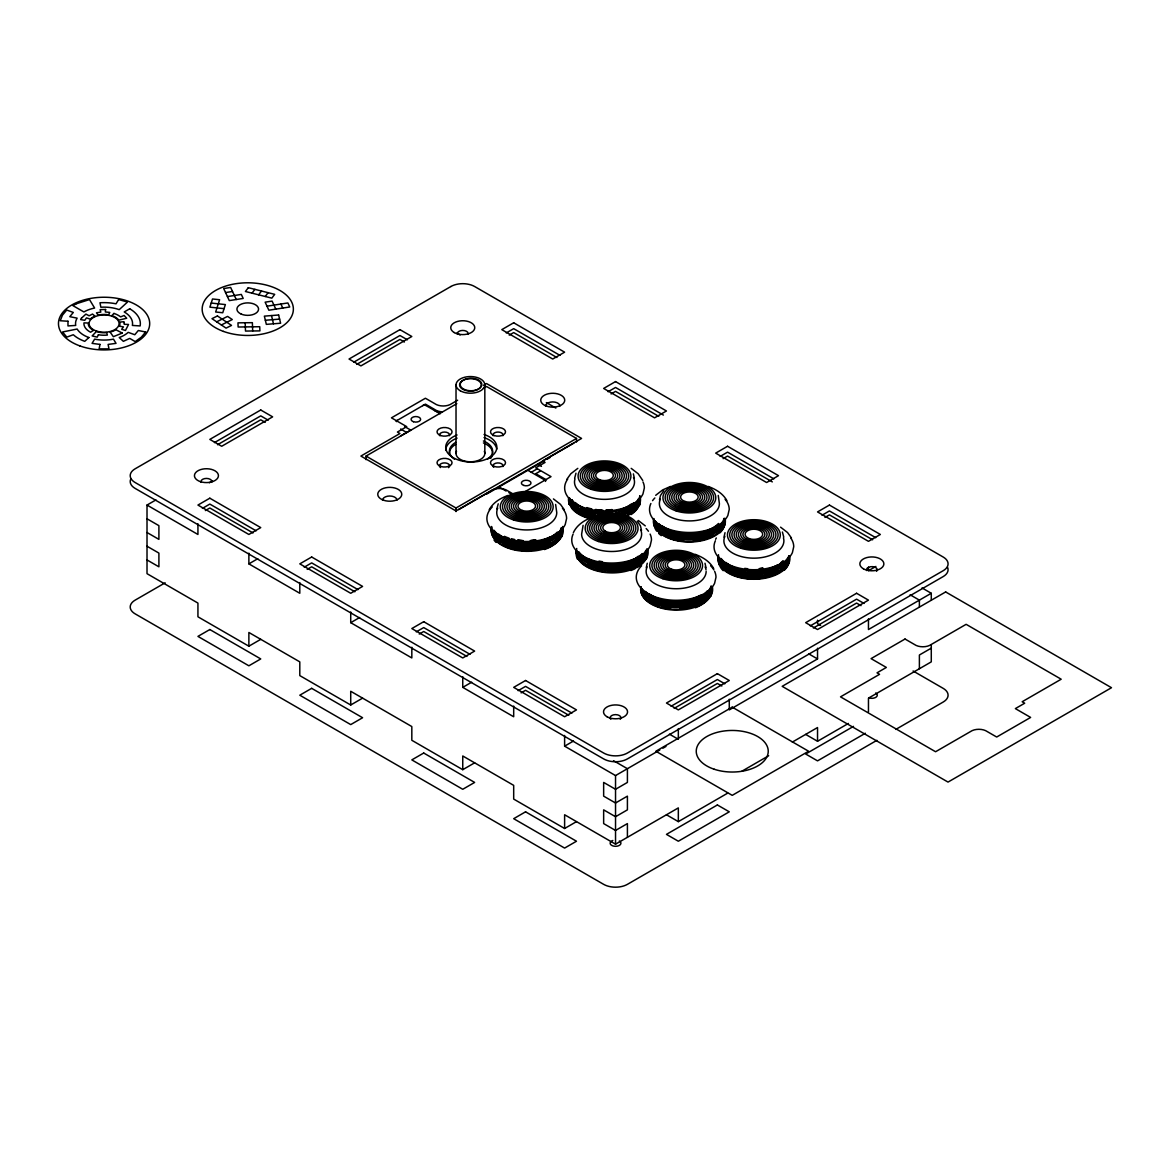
<?xml version="1.0" encoding="UTF-8"?>
<svg xmlns="http://www.w3.org/2000/svg" width="1170" height="1170" viewBox="0 0 1170 1170"><rect width="100%" height="100%" fill="white"/><g stroke="black" fill="none" stroke-linecap="round" stroke-linejoin="round"><path stroke-width="1.5" d="M496.855 508.906L498.23 503.787M574.616 478.325L575.976 473.206M659.485 499.897L660.509 495.422L663.799 490.654M646.249 567.713L647.259 563.238M723.996 537.132L725.02 532.672M560.84 531.516L560.957 532.847L561.717 527.758M638.601 500.95L638.703 502.266L639.171 498.435M645.723 553.088L645.825 554.404L646.586 549.315M723.469 522.507L723.586 523.838L724.347 518.734M710.234 590.323L710.336 591.654L711.097 586.55M787.98 559.757L788.083 561.073L788.843 555.984M573.373 532.613C577.088 524.716 584.81 519.889 592.751 517.023M583.099 525.345L581.622 534.163A30.01 17.331 0 0 0 615.537 551.348A30.01 17.331 0 0 0 640.604 529.688M715.63 539.282L716.318 537.966M489.192 509.74C493.082 502.53 500.424 498.215 507.882 495.466M566.938 479.159L570.828 473.748L577.819 468.351M252.018 293.158L254.899 289.356M258.614 294.825L261.495 291.023M265.224 296.493L268.105 292.675M655.697 495.305L662.688 489.908L670.512 486.442M214.446 442.611L260.749 415.877L268.179 420.162M353.647 362.247L399.95 335.512L407.379 339.797M217.547 444.746L260.749 419.796L265.21 422.37M356.733 364.382L399.95 339.432L404.41 342.006M260.749 639.332L248.874 646.191L197.935 616.795L197.935 603.077L147.01 573.666L147.01 505.06L155.932 499.926M209.357 482.786L212.443 481.016M202.395 508.38L209.825 504.08L256.113 530.814M506.259 332.938L513.688 328.653L559.977 355.387M205.364 510.573L209.825 507.999L253.027 532.95M509.228 335.146L513.688 332.572L556.891 357.523M396.089 421.054L425.412 404.118L434.743 409.515A10.866 6.274 0 0 0 442.041 411.825M457.631 400.213L450.026 404.615A10.866 6.274 0 0 1 434.743 403.635L425.412 398.239L391.453 417.836L406.736 426.655L397.405 432.052L399.95 433.514L360.901 456.066L455.964 510.939L492.468 489.879A10.866 6.274 0 0 1 507.736 490.859L512.416 493.55M483.473 385.296L486.515 383.541L581.578 438.428L542.544 460.965L545.088 462.428L535.743 467.824L551.026 476.643L524.789 491.795M400.564 435.986L410.758 430.107L404.718 426.626M366.02 459.649L366.02 456.081L456.812 403.665M483.415 388.294L486.544 386.495L576.517 438.443L576.517 442.011M165.131 582.821L135.135 600.137A16.804 9.696 0 0 0 135.135 613.855L603.647 884.344A16.804 9.696 0 0 0 627.412 884.344L876.856 740.347M248.874 553.176L248.874 563.867L257.78 558.719M304.244 567.172L311.673 562.887L357.976 589.621M608.107 391.745L615.537 387.46L663.375 415.072M307.213 569.38L311.673 566.806L354.89 591.757M611.076 393.954L615.537 391.38L658.739 416.33M366.02 456.081L455.993 508.014L576.517 438.443M458.713 509.593L573.797 443.137M486.457 494.208L543.991 460.995M547.092 459.196L550.207 457.397M531.282 472.256L537.103 468.892M540.423 471.013L535.743 473.704L546.448 479.875M350.722 611.983L350.722 622.674L359.629 617.526M416.286 631.858L423.716 627.573L470.004 654.308M720.15 456.432L727.564 452.147L773.867 478.866M419.255 634.067L423.716 631.493L466.918 656.443M723.118 458.64L727.564 456.066L772.317 481.894M248.874 646.191L248.874 632.473L299.798 661.869L299.798 675.602L350.722 704.998L362.598 698.139M462.75 676.669L462.75 687.36L471.671 682.212M518.134 690.666L525.564 686.38L571.867 713.1M821.998 515.239L829.428 510.939L875.716 537.673M521.103 692.874L525.564 690.3L568.781 715.25M824.967 517.433L829.428 514.873L872.63 539.809M350.722 704.998L350.722 691.28L411.825 726.555L411.825 740.288L462.75 769.684L474.64 762.825M564.613 735.462L564.613 746.167L573.519 741.019M875.891 566.441L868.462 570.726L868.462 567.172M671.083 706.241L717.385 679.521L724.815 683.806M810.283 625.877L856.586 599.157L864.016 603.442M674.169 708.376L717.385 683.441L721.846 686.015M813.369 628.012L856.586 603.077L861.032 605.65M564.613 746.167L615.537 775.564L659.822 749.985M662.907 748.215L665.993 746.431M817.537 648.238L817.537 658.929L729.276 709.897L729.276 699.207M931.276 600.137L931.276 593.278L868.462 629.533L868.462 618.842M462.75 769.684L462.75 755.966L513.688 785.362L513.688 799.081L564.613 828.492L576.488 821.632M931.276 648.151L919.386 655.01L919.386 668.743M564.613 828.492L564.613 814.759L615.537 844.17L678.337 807.9L678.337 821.632L666.461 814.759M741.882 771.22L768.675 755.747M792.324 742.102L817.537 727.535L817.537 741.268L805.662 734.394M678.337 821.632L727.725 793.114M817.537 741.268L848.411 723.44M853.5 726.38L805.662 754.006L817.537 760.866L865.376 733.239M895.796 729.407L943.152 702.058A16.804 9.696 0 0 0 943.152 688.34L913.083 670.98M216.669 321.823L227.594 316.397L232.289 319.556L221.364 324.967M225.561 292.558L232.508 291.491M227.419 296.58L241.327 294.43L243.199 298.438L229.291 300.602L223.689 288.551L230.651 287.469L236.238 299.52M266.994 306.189L287.864 302.957L289.736 306.979L268.866 310.211L265.137 302.167L272.083 301.099L275.813 309.129M265.341 320.258L279.615 319.117M211.214 303.059L225.371 304.58L222.739 312.756L215.66 311.995L219.609 299.739L212.516 298.979L209.898 307.154L224.055 308.675M708.245 486.442C715.704 489.206 723.045 493.506 726.936 500.731M694.995 554.258C702.453 557.022 709.795 561.322 713.685 568.547M922.019 587.925L931.276 593.278M456.812 333.07L460.132 334.986M910.128 594.784L919.386 600.137L919.386 606.996M546.361 402.597L555.838 408.067M820.623 625.438L817.537 623.654L817.537 620.217M538.068 464.417L541.461 466.377M440.169 413.77L426.026 405.61A2.398 1.389 0 0 0 422.633 405.61M527.875 470.296L544.854 480.095A2.398 1.389 0 0 1 545.483 481.426M808.631 653.796L817.537 658.929M400.623 429.01L406.736 432.534M499.02 486.954L506.098 491.034M508.921 492.672L511.758 494.296M669.43 734.16L678.337 739.294L678.337 728.603M613.533 760.69L627.412 768.705L627.412 782.423L615.537 789.282L603.647 782.423L603.647 796.141L615.537 803L627.412 796.141L627.412 809.859L615.537 816.719L603.647 809.859L603.647 823.592L615.537 830.451L627.412 823.592L627.412 837.31M147.01 505.06L197.935 534.471L197.935 523.78M248.874 563.867L299.798 593.278L299.798 582.572M350.722 622.674L411.825 657.949L411.825 647.259M462.75 687.36L513.688 716.757L513.688 706.066M147.01 518.793L158.901 525.652L158.901 539.37L147.01 532.511M147.01 546.229L158.901 553.088L158.901 566.806L147.01 559.947M780.566 527.158L787.556 532.555L791.446 537.966M631.186 468.351L638.177 473.748L642.754 480.475M638.308 520.489L645.299 525.886M553.439 498.917L560.43 504.328L564.306 509.74M637.197 521.235L640.136 525.345M782.408 532.014L783.768 537.132M280.902 304.039L282.774 308.061M271.484 315.564L273.473 323.798M718.248 495.422L719.389 503.597A30.01 17.331 0 0 1 685.459 520.767A30.01 17.331 0 0 1 660.392 499.107M704.998 563.238L706.022 567.713M633.365 473.865L634.389 478.325M640.487 526.003L641.511 530.463M555.618 504.445L556.759 512.606A30.01 17.331 0 0 1 522.829 529.791A30.01 17.331 0 0 1 497.762 508.116M252.691 330.978L252.369 322.671L237.963 322.847L238.139 327.015L259.74 326.722L259.901 330.891L245.495 331.066L245.173 322.759M931.276 644.728L931.276 661.869L868.462 698.139L868.462 711.857M615.537 775.564L615.537 844.17M484.833 384.872L484.833 453.477M456.022 384.872L456.022 453.477M455.993 508.014L455.993 511.582M875.686 692.991A5.397 3.115 0 0 1 876.14 697.101A5.397 3.115 0 0 1 869.164 697.905M619.354 840.981A5.397 3.115 0 0 1 619.003 845.574A5.397 3.115 0 0 1 611.106 844.974A5.397 3.115 0 0 1 612.831 840.484M725.078 518.529A36.007 20.797 0 0 1 689.379 542.032A36.007 20.797 0 0 1 653.679 518.529M562.58 526.485A36.007 20.797 0 0 1 528.445 551.319A36.007 20.797 0 0 1 491.561 527.831M639.902 495.875A36.007 20.797 0 0 1 627.895 515.473M590.748 518.895A36.007 20.797 0 0 1 571.998 508.628L569.103 503.466A36.007 20.797 0 0 1 568.605 498.054M647.829 549.315A36.007 20.797 0 0 1 637.694 566.748L630.264 570.068A36.007 20.797 0 0 1 592.254 569.439A36.007 20.797 0 0 1 576.415 549.476M789.589 555.765A36.007 20.797 0 0 1 753.889 579.267A36.007 20.797 0 0 1 718.175 555.765M712.34 586.638A36.007 20.797 0 0 1 676.64 610.14A36.007 20.797 0 0 1 640.941 586.638M484.336 451.327A14.406 8.322 0 0 1 470.428 461.799A14.406 8.322 0 0 1 456.505 451.327M545.527 406.078A7.195 4.153 0 0 1 552.723 401.924A7.195 4.153 0 0 1 559.933 406.078M382.561 500.16A7.195 4.153 0 0 1 389.756 496.007A7.195 4.153 0 0 1 396.966 500.16M130.777 479.027A16.804 9.696 0 0 0 135.135 488.402L603.647 758.906A16.804 9.696 0 0 0 627.412 758.906L943.152 576.605A16.804 9.696 0 0 0 947.51 567.245M866.648 570.55A5.397 3.115 0 0 1 872.571 566.66A5.397 3.115 0 0 1 876.535 571.311M610.857 719.301A5.397 3.115 0 0 1 615.537 714.621A5.397 3.115 0 0 1 620.217 719.301M201.211 482.347A5.397 3.115 0 0 1 206.432 478.428A5.397 3.115 0 0 1 211.653 482.347M457.543 334.357A5.397 3.115 0 0 1 462.75 330.437A5.397 3.115 0 0 1 467.971 334.357M561.176 533.023A35.407 20.446 0 0 1 561.717 536.577M561.863 528.211A35.422 20.797 -0.8 0 1 538.127 545.41A35.422 20.797 -0.8 0 1 501.711 540.789A35.422 20.095 0.8 0 1 491.341 526.471M491.868 526.895A35.422 20.095 0.8 0 0 501.711 544.708A35.422 20.797 -0.8 0 0 540.306 548.832A35.422 20.797 -0.8 0 0 562.156 529.41M497.616 538.99A33.637 19.071 0.9 0 0 502.954 542.997A33.637 19.773 -0.9 0 0 550.543 542.514M491.341 528.43A35.422 20.095 0.8 0 0 501.711 542.748A35.422 20.797 -0.8 0 0 539.224 547.136A35.422 20.797 -0.8 0 0 562.083 528.811M498.771 538.098A33.637 19.071 0.9 0 0 502.954 541.037A33.637 19.773 -0.9 0 0 543.567 543.772M497.616 537.03A33.637 19.071 0.9 0 1 495.671 534.778M555.882 536.401A33.637 19.773 -0.9 0 1 545.059 543.216M555.882 540.321A33.637 19.773 -0.9 0 1 511.466 548.511M509.93 548.028A33.637 19.773 -0.9 0 1 502.954 544.957M560.957 529.922A35.422 20.797 -0.8 0 1 562.156 535.29M494.032 530.273A35.422 20.095 0.8 0 0 501.711 536.869A35.422 20.797 -0.8 0 0 557.417 532.014M555.882 534.441A33.637 19.773 -0.9 0 1 502.954 539.077A33.637 19.071 0.9 0 1 495.671 532.818M560.957 527.962A35.422 20.797 -0.8 0 1 561.863 536.05M560.957 528.928A35.422 20.797 -0.8 0 1 501.711 538.829A35.422 20.095 0.8 0 1 492.541 529.717M550.543 536.635A33.637 19.773 -0.9 0 1 502.954 537.118A33.637 19.071 0.9 0 1 498.771 534.178M559.245 533.564A33.637 19.773 -0.9 0 1 555.882 538.361M535.918 539.955A35.422 20.797 -0.8 0 1 531.37 540.525M522.127 540.613A35.422 20.797 -0.8 0 1 517.579 540.13M509.038 538.141A35.422 20.797 -0.8 0 1 504.46 536.328M535.45 539.94A33.637 19.773 -0.9 0 1 530.259 540.569M523.239 540.642A33.637 19.773 -0.9 0 1 518.047 540.13M514.698 539.516A33.637 19.773 -0.9 0 1 511.466 538.712M561.849 528.664A35.422 20.797 -0.8 0 1 544.459 549.549M497.616 540.949A33.637 19.071 0.9 0 1 495.671 538.697M496.08 542.441A35.422 20.095 0.8 0 1 494.032 540.072M492.234 506.99A39.853 23.005 0 0 0 511.495 539.75A39.853 23.005 0 0 0 565.242 524.438L566.602 518.485A39.853 23.005 0 0 0 562.477 508.306M568.781 504.226A35.407 20.446 0 0 1 569.848 500.702M635.588 503.495A33.637 19.773 -0.9 0 1 621.328 513.191M595.793 515.429A33.637 19.773 -0.9 0 1 580.715 510.471A33.637 19.071 0.9 0 1 575.362 506.464M639.844 496.27A35.422 20.797 -0.8 0 1 618.915 514.113M595.34 515.443A35.422 20.797 -0.8 0 1 579.457 510.208A35.422 20.095 0.8 0 1 569.22 497.645M569.088 499.824A35.422 20.095 0.8 0 0 579.457 514.127A35.422 20.797 -0.8 0 0 591.815 518.719M575.362 508.423A33.637 19.071 0.9 0 0 580.715 512.431A33.637 19.773 -0.9 0 0 592.444 516.789M569.088 497.85A35.422 20.095 0.8 0 0 579.457 512.167A35.422 20.797 -0.8 0 0 593.57 517.111M639.917 496.884A35.422 20.797 -0.8 0 1 623.785 514.478M577.804 512.475A33.637 19.071 0.9 0 1 575.362 510.383M633.643 509.754A33.637 19.773 -0.9 0 1 628.29 513.893M587.676 517.462A33.637 19.773 -0.9 0 1 580.715 514.39M571.779 499.692A35.422 20.095 0.8 0 0 579.457 506.288A35.422 20.797 -0.8 0 0 633.95 502.603M633.643 503.875A33.637 19.773 -0.9 0 1 628.29 508.014M627.018 508.745A33.637 19.773 -0.9 0 1 618.184 512.197M599.23 513.864A33.637 19.773 -0.9 0 1 580.715 508.511M639.917 502.764A35.422 20.797 -0.8 0 1 639.61 505.484M639.61 496.124A35.422 20.797 -0.8 0 1 625.306 515.809M638.703 498.347A35.422 20.797 -0.8 0 1 615.435 512.972M604.51 514.098A35.422 20.797 -0.8 0 1 579.457 508.248A35.422 20.095 0.8 0 1 570.302 499.151M631.186 504.08A33.637 19.773 -0.9 0 1 621.328 509.272M619.778 509.784A33.637 19.773 -0.9 0 1 606.25 512.05M604.495 512.094A33.637 19.773 -0.9 0 1 580.715 506.551A33.637 19.071 0.9 0 1 575.362 502.544M632.473 508.891A33.637 19.773 -0.9 0 1 624.268 513.996M611.5 509.623A33.637 19.773 -0.9 0 1 606.25 510.091M602.755 510.12A33.637 19.773 -0.9 0 1 595.793 509.55M612.173 509.608A35.422 20.797 -0.8 0 1 606.031 510.135M601.424 510.12A35.422 20.797 -0.8 0 1 595.34 509.55M591.815 508.921A35.422 20.797 -0.8 0 1 586.799 507.561M569.22 503.948A35.422 20.095 0.8 0 1 570.287 500.511M569.088 503.743A35.422 20.095 0.8 0 1 570.287 498.552M577.804 506.595A33.637 19.071 0.9 0 1 571.998 499.868M639.917 500.804A35.422 20.797 -0.8 0 1 639.229 504.87M638.703 506.186A35.422 20.797 -0.8 0 1 631.113 514.595M569.088 501.784A35.422 20.095 0.8 0 1 569.629 498.288M633.482 477.55A30.01 17.331 0 0 1 605.811 499.341A30.01 17.331 0 0 1 574.953 479.027M567.684 479.115A39.853 23.005 0 0 0 591.684 509.696A39.853 23.005 0 0 0 642.988 493.872L644.348 487.919A39.853 23.005 0 0 0 642.988 481.952M788.99 556.437A35.422 20.797 -0.8 0 1 765.268 573.651A35.422 20.797 -0.8 0 1 728.837 569.015A35.422 20.095 0.8 0 1 718.468 554.697M718.468 558.616A35.422 20.095 0.8 0 0 728.837 572.934A35.422 20.797 -0.8 0 0 767.432 577.059A35.422 20.797 -0.8 0 0 789.297 557.637M730.095 571.238A33.637 19.071 0.9 0 1 724.756 567.231M718.468 556.657A35.422 20.095 0.8 0 0 728.837 570.975A35.422 20.797 -0.8 0 0 767.432 575.099A35.422 20.797 -0.8 0 0 789.297 555.677M721.393 560.635A33.637 19.071 0.9 0 0 730.095 569.278A33.637 19.773 -0.9 0 0 762.591 574.06M783.022 564.627A33.637 19.773 -0.9 0 1 764.273 573.739M722.797 566.923A33.637 19.071 0.9 0 0 730.095 573.198A33.637 19.773 -0.9 0 0 737.071 576.269M783.022 568.561A33.637 19.773 -0.9 0 1 755.63 578.697M752.134 578.726A33.637 19.773 -0.9 0 1 738.606 576.737M721.173 558.5A35.422 20.095 0.8 0 0 728.837 565.095A35.422 20.797 -0.8 0 0 783.33 561.41M783.022 562.668A33.637 19.773 -0.9 0 1 730.095 567.318A33.637 19.071 0.9 0 1 722.797 561.044M788.609 557.505A35.422 20.797 -0.8 0 1 789.297 561.571M788.083 557.154A35.422 20.797 -0.8 0 1 728.837 567.055A35.422 20.095 0.8 0 1 719.682 557.958M783.022 560.708A33.637 19.773 -0.9 0 1 780.58 562.887M777.67 564.861A33.637 19.773 -0.9 0 1 746.884 570.536M745.173 570.316A33.637 19.773 -0.9 0 1 731.367 566.046M783.022 566.587A33.637 19.773 -0.9 0 1 780.58 568.766M777.67 570.741A33.637 19.773 -0.9 0 1 731.367 571.925M762.591 568.181A33.637 19.773 -0.9 0 1 759.154 568.635M763.045 568.181A35.422 20.797 -0.8 0 1 760.047 568.605M747.732 568.722A35.422 20.797 -0.8 0 1 744.72 568.357M730.095 565.344A33.637 19.071 0.9 0 1 725.912 562.419M788.99 556.891A35.422 20.797 -0.8 0 1 784.558 570.039M723.221 570.682A35.422 20.095 0.8 0 1 720.354 567.055M719.682 565.797A35.422 20.095 0.8 0 1 718.468 560.576M783.432 537.82A30.01 17.331 0 0 1 752.573 558.148A30.01 17.331 0 0 1 724.903 536.357M715.396 540.759A39.853 23.005 0 0 0 743.564 568.942A39.853 23.005 0 0 0 792.382 552.679L793.728 546.712A39.853 23.005 0 0 0 790.701 537.908M724.493 519.202A35.422 20.797 -0.8 0 1 700.757 536.401A35.422 20.797 -0.8 0 1 664.341 531.765A35.422 20.095 0.8 0 1 654.103 519.202M653.957 521.381A35.422 20.095 0.8 0 0 664.341 535.699A35.422 20.797 -0.8 0 0 702.936 539.823A35.422 20.797 -0.8 0 0 724.786 520.401M661.401 531.048A33.637 19.071 0.9 0 0 665.584 533.988A33.637 19.773 -0.9 0 0 706.197 536.708M653.957 519.422A35.422 20.095 0.8 0 0 664.341 533.725A35.422 20.797 -0.8 0 0 702.936 537.864A35.422 20.797 -0.8 0 0 724.786 518.442M658.3 525.769A33.637 19.071 0.9 0 0 665.584 532.028A33.637 19.773 -0.9 0 0 718.512 527.392M661.284 535.641A35.422 20.095 0.8 0 1 658.71 533.432M656.662 531.063A35.422 20.095 0.8 0 1 655.171 528.547M654.498 526.836A35.422 20.095 0.8 0 1 653.957 523.341M660.246 531.941A33.637 19.071 0.9 0 0 665.584 535.948A33.637 19.773 -0.9 0 0 684.114 541.3M721.875 526.515A33.637 19.773 -0.9 0 1 720.457 528.972M713.173 535.465A33.637 19.773 -0.9 0 1 706.197 538.668M704.662 539.18A33.637 19.773 -0.9 0 1 692.889 541.344M723.586 520.913A35.422 20.797 -0.8 0 1 724.713 524.935M658.71 523.634A35.422 20.095 0.8 0 0 664.341 527.846A35.422 20.797 -0.8 0 0 718.833 524.16M713.173 529.586A33.637 19.773 -0.9 0 1 665.584 530.068A33.637 19.071 0.9 0 1 660.246 526.061M723.586 518.953A35.422 20.797 -0.8 0 1 724.786 524.321M723.586 519.919A35.422 20.797 -0.8 0 1 664.341 529.805A35.422 20.095 0.8 0 1 655.171 520.708M718.512 523.473A33.637 19.773 -0.9 0 1 707.689 530.288M706.197 530.829A33.637 19.773 -0.9 0 1 665.584 528.109A33.637 19.071 0.9 0 1 662.688 526.207M721.875 524.555A33.637 19.773 -0.9 0 1 720.457 527.012M718.512 529.352A33.637 19.773 -0.9 0 1 707.689 536.167M724.113 518.31A35.422 20.797 -0.8 0 1 720.047 532.803M650.886 503.524A39.853 23.005 0 0 0 679.068 531.692A39.853 23.005 0 0 0 727.872 515.429L729.232 509.476A39.853 23.005 0 0 0 725.107 499.297M652.553 500.672A39.853 23.005 0 0 1 654.864 497.967M576.751 548.467A35.422 20.095 0.8 0 0 586.579 566.265A35.422 20.797 -0.8 0 0 625.175 570.404A35.422 20.797 -0.8 0 0 647.039 550.982M582.484 560.562A33.637 19.071 0.9 0 1 579.135 555.925M576.21 549.988A35.422 20.095 0.8 0 0 586.579 564.306A35.422 20.797 -0.8 0 0 625.175 568.43A35.422 20.797 -0.8 0 0 647.039 549.008M586.331 561.688A33.637 19.071 0.9 0 1 582.484 558.602M639.595 559.07A33.637 19.773 -0.9 0 1 587.837 562.609M582.484 562.521A33.637 19.071 0.9 0 0 587.837 566.529A33.637 19.773 -0.9 0 0 593.307 569.073M642.71 559.553A33.637 19.773 -0.9 0 1 608.107 571.998M602.916 571.486A33.637 19.773 -0.9 0 1 594.799 569.6M578.901 551.83A35.422 20.095 0.8 0 0 586.579 558.426A35.422 20.797 -0.8 0 0 642.286 553.571M645.825 552.445A35.422 20.797 -0.8 0 1 586.579 562.346A35.422 20.095 0.8 0 1 576.342 549.783M642.71 553.673A33.637 19.773 -0.9 0 1 587.837 560.649A33.637 19.071 0.9 0 1 582.484 556.642M646.732 552.181A35.422 20.797 -0.8 0 1 646.352 558.967M645.825 550.485A35.422 20.797 -0.8 0 1 586.579 560.386A35.422 20.095 0.8 0 1 577.424 551.289M638.308 556.218A33.637 19.773 -0.9 0 1 635.412 558.192M634.14 558.924A33.637 19.773 -0.9 0 1 587.837 558.69M640.765 559.933A33.637 19.773 -0.9 0 1 635.412 564.072M634.14 564.803A33.637 19.773 -0.9 0 1 587.837 564.569M602.462 561.688A35.422 20.797 -0.8 0 1 598.938 561.059M646.732 550.222A35.422 20.797 -0.8 0 1 636.67 567.742M635.325 568.503A35.422 20.797 -0.8 0 1 630.908 570.536M577.424 559.128A35.422 20.095 0.8 0 1 576.342 555.662M573.125 534.09A39.853 23.005 0 0 0 601.307 562.273A39.853 23.005 0 0 0 650.11 546.01L651.471 540.043A39.853 23.005 0 0 0 650.11 534.09M646.132 528.547A39.853 23.005 0 0 1 648.443 531.238M711.243 587.018A35.422 20.797 -0.8 0 1 687.521 604.217A35.422 20.797 -0.8 0 1 651.09 599.581A35.422 20.095 0.8 0 1 640.853 587.018M640.721 589.197A35.422 20.095 0.8 0 0 651.09 603.515A35.422 20.797 -0.8 0 0 689.686 607.639A35.422 20.797 -0.8 0 0 711.535 588.217M649.438 599.903A33.637 19.071 0.9 0 0 652.348 601.804A33.637 19.773 -0.9 0 0 707.996 593.599M640.721 587.238A35.422 20.095 0.8 0 0 651.09 601.555A35.422 20.797 -0.8 0 0 689.686 605.68A35.422 20.797 -0.8 0 0 711.535 586.258M643.632 591.201A33.637 19.071 0.9 0 0 652.348 599.844A33.637 19.773 -0.9 0 0 704.106 596.32M648.151 600.824A33.637 19.071 0.9 0 0 652.348 603.764A33.637 19.773 -0.9 0 0 659.31 606.835M707.996 595.559A33.637 19.773 -0.9 0 1 679.638 609.175M670.863 609.117A33.637 19.773 -0.9 0 1 660.845 607.318M710.863 590.046A35.422 20.797 -0.8 0 1 711.462 592.751M645.46 591.45A35.422 20.095 0.8 0 0 651.09 595.662A35.422 20.797 -0.8 0 0 701.166 595.179M707.207 590.909A33.637 19.773 -0.9 0 1 705.261 593.248M702.819 595.428A33.637 19.773 -0.9 0 1 652.348 597.885A33.637 19.071 0.9 0 1 648.151 594.945M710.863 588.086A35.422 20.797 -0.8 0 1 710.863 596.203M710.336 587.735A35.422 20.797 -0.8 0 1 651.09 597.621A35.422 20.095 0.8 0 1 641.92 588.525M699.923 595.442A33.637 19.773 -0.9 0 1 652.348 595.925A33.637 19.071 0.9 0 1 649.438 594.024M710.863 586.126A35.422 20.797 -0.8 0 1 695.404 607.771M706.139 571.413A30.01 17.331 0 0 1 672.209 588.583A30.01 17.331 0 0 1 647.142 566.923M705.115 566.923A30.01 17.331 0 0 1 706.022 569.907M641.613 565.783A39.853 23.005 0 0 0 660.874 598.543A39.853 23.005 0 0 0 714.621 583.245L715.981 577.293A39.853 23.005 0 0 0 714.621 571.34M710.643 565.783A39.853 23.005 0 0 1 713.875 569.907M484.058 434.479A25.564 14.757 0 0 1 491.21 456.505A25.564 14.757 0 0 1 452.424 457.221A25.564 14.757 0 0 1 457.075 434.977M493.638 467.283A5.046 2.91 0 0 1 497.352 462.94A5.046 2.91 0 0 1 502.881 466.581M440.476 467.561A5.046 2.91 0 0 1 441.192 463.642A5.046 2.91 0 0 1 448.008 463.715A5.046 2.91 0 0 1 448.476 467.649M493.14 435.708A5.046 2.91 0 0 1 498.01 432.052A5.046 2.91 0 0 1 502.881 435.708M439.671 435.708A5.046 2.91 0 0 1 444.541 432.052A5.046 2.91 0 0 1 449.412 435.708M445.697 450.391A25.564 14.757 0 0 1 457.075 438.121M484.058 437.609A25.564 14.757 0 0 1 496.738 449.104M491.883 456.373A21.601 12.475 0 0 1 490.596 458.421M449.412 453.141A21.601 12.475 0 0 1 455.73 444.322M483.4 442.918A21.601 12.475 0 0 1 492.614 453.141M483.4 440.958A21.601 12.475 0 0 1 487.568 459.196M454.472 459.196A21.601 12.475 0 0 1 455.73 442.362M396.557 421.639A2.398 1.389 0 0 1 397.171 420.308M439.891 412.293A12.007 6.932 0 0 1 434.523 410.509M124.239 323.008L124.225 324.309L128.539 324.456L125.453 330.496L121.695 329.282L123.435 326.869L119.296 326.167A15.839 9.141 0 0 0 119.72 322.101L123.991 321.706L124.239 323.008M67.977 321.253L67.977 325.933L75.714 325.435A28.519 16.468 0 0 1 77.132 318.152L69.79 316.675L73.315 312.448L66.734 310.05L62.449 315.183L60.255 320.741L67.977 321.253M105.593 309.48L105.329 311.966L109.775 312.419L108.561 314.818A15.839 9.141 0 0 0 98.104 315.125L96.481 312.814L100.825 312.097L100.123 309.64L105.593 309.48M99.991 344.419L99.114 348.879L108.985 348.879L108.108 344.419L116.035 343.366L113.475 339.139A28.519 16.468 0 0 1 94.624 339.139L92.064 343.366L99.991 344.419M98.412 334.766L97.183 337.15L92.137 335.922L96.349 331.578A15.839 9.141 0 0 0 106.66 332.616L107.362 335.073A20.168 11.641 0 0 1 98.412 334.766M81.505 318.108L80.598 319.6L84.752 320.302L86.492 317.904L90.265 319.117A15.839 9.141 0 0 1 94.989 316.105L92.518 314.057L89.125 315.783L85.922 314.116L81.505 318.108M118.609 299.578L116.035 303.805A36.299 20.958 0 0 0 99.991 302.767L100.854 307.227A28.519 16.468 0 0 1 119.223 309.655L127.501 302.05L118.726 299.564M145.65 332.002L141.365 337.135L135.223 341.582L129.709 338.408L123.362 341.333L119.223 337.53A28.519 16.468 0 0 0 128.203 332.353L134.784 334.737L138.309 330.51L145.65 332.002M248.303 287.688L245.422 291.505L271.82 298.145L274.701 294.343L248.303 287.688M113.943 313.428L111.837 315.608A15.839 9.141 0 0 1 118.77 320.141L126.726 318.255L124.108 315.49L120.598 316.909A20.168 11.641 0 0 0 113.943 313.428M88.876 337.53L84.737 341.333A36.299 20.958 0 0 1 73.315 334.737L66.807 337.106L62.522 331.987L77.132 329.033A28.519 16.468 0 0 0 88.876 337.53M93.468 330.379L90.573 332.221A20.168 11.641 0 0 1 83.962 322.876L88.276 323.022A15.839 9.141 0 0 0 93.468 330.379M129.709 308.778L124.21 311.951A28.519 16.468 0 0 1 132.385 325.435L140.122 325.933A36.299 20.958 0 0 0 129.709 308.778M450.874 286.518L135.135 468.804A16.804 9.696 0 0 0 135.135 482.523L603.647 753.027A16.804 9.696 0 0 0 627.412 753.027L943.152 570.726A16.804 9.696 0 0 0 943.152 557.008L474.64 286.518A16.804 9.696 0 0 0 450.874 286.518M260.749 409.997L209.825 439.408L221.7 446.267L272.639 416.856L260.749 409.997M399.95 329.633L349.026 359.029L360.901 365.903L411.825 336.492L399.95 329.633M209.825 498.201L197.935 505.06L248.874 534.471L260.749 527.611L209.825 498.201M513.688 322.774L501.798 329.633L552.723 359.029L564.613 352.17L513.688 322.774M311.673 557.008L299.798 563.867L350.722 593.278L362.598 586.404L311.673 557.008M615.537 381.581L603.647 388.44L654.571 417.836L666.461 410.977L615.537 381.581M209.825 629.533L197.935 636.392L248.874 665.803L260.749 658.929L209.825 629.533M423.716 621.694L411.825 628.553L462.75 657.949L474.64 651.09L423.716 621.694M727.564 446.267L715.689 453.126L766.613 482.523L778.503 475.663L727.564 446.267M311.673 688.34L299.798 695.199L350.722 724.596L362.598 717.736L311.673 688.34M525.564 680.501L513.688 687.36L564.613 716.757L576.488 709.897L525.564 680.501M829.428 505.06L817.537 511.919L868.462 541.33L880.352 534.471L829.428 505.06M423.716 753.027L411.825 759.886L462.75 789.282L474.64 782.423L423.716 753.027M717.385 673.642L666.461 703.038L678.337 709.897L729.276 680.501L717.385 673.642M856.586 593.278L805.662 622.674L817.537 629.533L868.462 600.137L856.586 593.278M525.564 811.819L513.688 818.693L564.613 848.089L576.488 841.23L525.564 811.819M732.23 707.148L655.843 751.242L732.23 795.351L808.616 751.242L732.23 707.148M945.653 591.947L782.174 686.337L948.022 782.086L1111.5 687.711L945.653 591.947M905.024 639.025L871.065 658.622L886.348 667.441L877.017 672.838L879.562 674.315L840.513 696.852L935.576 751.74L972.08 730.665A10.866 6.274 0 0 1 987.348 731.645L996.694 737.027L1030.638 717.429L1015.355 708.61L1024.701 703.214L1022.156 701.751L1061.19 679.214L966.127 624.327L929.638 645.401A10.866 6.274 0 0 1 914.355 644.421L905.024 639.025M717.385 804.96L666.461 834.371L678.337 841.23L729.276 811.819L717.385 804.96M122.265 333.07L113.344 336.682L110.082 332.061A15.839 9.141 0 0 0 115.845 329.721L122.265 333.07M76.562 303.703L72.876 305.604L83.889 311.951A28.519 16.468 0 0 1 94.624 308.046L89.49 299.578L76.693 303.644M217.43 315.958L211.975 318.664L226.073 328.127L231.528 325.406L217.43 315.958M278.621 314.993L264.361 316.134L266.336 324.368L280.61 323.227L278.621 314.993M714.226 769.246A36.007 20.797 0 0 0 768.237 751.242A36.007 20.797 0 0 0 714.226 733.239A36.007 20.797 0 0 0 714.226 769.246M223.485 331.417A45.615 26.34 0 0 0 293.334 310.108A45.615 26.34 0 0 0 226.439 285.846A45.615 26.34 0 0 0 223.485 331.417M241.21 314.086A10.808 6.23 0 0 0 258.468 309.918A10.808 6.23 0 0 0 243.579 303.366A10.808 6.23 0 0 0 241.21 314.086M79.809 345.881A45.615 26.34 0 0 0 149.658 324.573A45.615 26.34 0 0 0 82.763 300.295A45.615 26.34 0 0 0 79.809 345.881M96.584 331.081A15.005 8.658 0 0 0 119.091 323.578A15.005 8.658 0 0 0 96.584 316.075A15.005 8.658 0 0 0 96.584 331.081M546.726 406.195A12.007 6.932 0 0 0 564.73 400.198A12.007 6.932 0 0 0 546.726 394.202A12.007 6.932 0 0 0 546.726 406.195M383.76 500.292A12.007 6.932 0 0 0 401.763 494.281A12.007 6.932 0 0 0 383.76 488.285A12.007 6.932 0 0 0 383.76 500.292M454.267 332.572A12.007 6.932 0 0 0 474.347 329.472A12.007 6.932 0 0 0 459.649 320.975A12.007 6.932 0 0 0 454.267 332.572M607.04 716.757A12.007 6.932 0 0 0 627.135 713.656A12.007 6.932 0 0 0 612.422 705.159A12.007 6.932 0 0 0 607.04 716.757M863.372 568.766A12.007 6.932 0 0 0 883.452 565.666A12.007 6.932 0 0 0 868.754 557.169A12.007 6.932 0 0 0 863.372 568.766M200.421 481.66A12.007 6.932 0 0 0 218.439 475.663A12.007 6.932 0 0 0 200.421 469.667A12.007 6.932 0 0 0 200.421 481.66M462.779 389.288A10.808 6.23 0 0 0 480.855 386.495A10.808 6.23 0 0 0 467.634 378.846A10.808 6.23 0 0 0 462.779 389.288M460.234 390.751A14.406 8.322 0 0 0 484.336 387.021A14.406 8.322 0 0 0 466.698 376.842A14.406 8.322 0 0 0 460.234 390.751M513.542 519.933A26.413 15.239 0 0 0 553.161 506.727A26.413 15.239 0 0 0 513.542 493.521A26.413 15.239 0 0 0 513.542 519.933M517.944 515.136A17.608 10.164 0 0 0 544.357 506.332A17.608 10.164 0 0 0 517.944 497.528A17.608 10.164 0 0 0 517.944 515.136M514.639 518.719A24.204 13.982 0 0 0 550.953 506.61A24.204 13.982 0 0 0 514.639 494.515A24.204 13.982 0 0 0 514.639 518.719M517.403 511.582A13.206 7.634 0 0 0 539.502 508.16A13.206 7.634 0 0 0 523.326 498.815A13.206 7.634 0 0 0 517.403 511.582M518.968 510.617A11.013 6.362 0 0 0 537.381 507.765A11.013 6.362 0 0 0 523.897 499.985A11.013 6.362 0 0 0 518.968 510.617M515.736 517.52A22.011 12.709 0 0 0 548.759 506.508A22.011 12.709 0 0 0 515.736 495.51A22.011 12.709 0 0 0 515.736 517.52M516.847 516.321A19.817 11.437 0 0 0 546.551 506.42A19.817 11.437 0 0 0 516.847 496.504A19.817 11.437 0 0 0 516.847 516.321M515.853 512.548A15.415 8.892 0 0 0 541.637 508.555A15.415 8.892 0 0 0 522.756 497.659A15.415 8.892 0 0 0 515.853 512.548M522.346 510.471A8.804 5.089 0 0 0 535.553 506.069A8.804 5.089 0 0 0 522.346 501.667A8.804 5.089 0 0 0 522.346 510.471M591.303 489.353A26.413 15.239 0 0 0 630.908 476.146A26.413 15.239 0 0 0 591.303 462.954A26.413 15.239 0 0 0 591.303 489.353M595.691 484.555A17.608 10.164 0 0 0 622.118 475.751A17.608 10.164 0 0 0 595.691 466.947A17.608 10.164 0 0 0 595.691 484.555M592.4 488.139A24.204 13.982 0 0 0 628.714 476.044A24.204 13.982 0 0 0 592.4 463.934A24.204 13.982 0 0 0 592.4 488.139M597.899 482.216A13.206 7.634 0 0 0 617.716 475.605A13.206 7.634 0 0 0 597.899 469.009A13.206 7.634 0 0 0 597.899 482.216M596.715 480.036A11.013 6.362 0 0 0 615.127 477.199A11.013 6.362 0 0 0 601.643 469.404A11.013 6.362 0 0 0 596.715 480.036M593.497 486.939A22.011 12.709 0 0 0 626.506 475.941A22.011 12.709 0 0 0 593.497 464.929A22.011 12.709 0 0 0 593.497 486.939M594.594 485.755A19.817 11.437 0 0 0 624.312 475.839A19.817 11.437 0 0 0 594.594 465.938A19.817 11.437 0 0 0 594.594 485.755M596.788 483.385A15.415 8.892 0 0 0 619.91 475.678A15.415 8.892 0 0 0 596.788 467.971A15.415 8.892 0 0 0 596.788 483.385M600.093 479.905A8.804 5.089 0 0 0 613.314 475.488A8.804 5.089 0 0 0 600.093 471.086A8.804 5.089 0 0 0 600.093 479.905M740.683 548.16A26.413 15.239 0 0 0 780.288 534.953A26.413 15.239 0 0 0 740.683 521.747A26.413 15.239 0 0 0 740.683 548.16M745.071 543.363A17.608 10.164 0 0 0 771.498 534.558A17.608 10.164 0 0 0 745.071 525.754A17.608 10.164 0 0 0 745.071 543.363M741.78 546.946A24.204 13.982 0 0 0 778.094 534.851A24.204 13.982 0 0 0 741.78 522.741A24.204 13.982 0 0 0 741.78 546.946M744.544 539.809A13.206 7.634 0 0 0 766.643 536.386A13.206 7.634 0 0 0 750.467 527.041A13.206 7.634 0 0 0 744.544 539.809M746.094 538.843A11.013 6.362 0 0 0 764.522 535.992A11.013 6.362 0 0 0 751.038 528.211A11.013 6.362 0 0 0 746.094 538.843M742.877 545.746A22.011 12.709 0 0 0 775.9 534.734A22.011 12.709 0 0 0 742.877 523.736A22.011 12.709 0 0 0 742.877 545.746M743.974 544.547A19.817 11.437 0 0 0 773.692 534.646A19.817 11.437 0 0 0 743.974 524.745A19.817 11.437 0 0 0 743.974 544.547M742.979 540.774A15.415 8.892 0 0 0 768.763 536.781A15.415 8.892 0 0 0 749.897 525.886A15.415 8.892 0 0 0 742.979 540.774M749.473 538.697A8.804 5.089 0 0 0 762.694 534.295A8.804 5.089 0 0 0 749.473 529.893A8.804 5.089 0 0 0 749.473 538.697M676.172 510.924A26.413 15.239 0 0 0 715.777 497.718A26.413 15.239 0 0 0 676.172 484.512A26.413 15.239 0 0 0 676.172 510.924M680.574 506.127A17.608 10.164 0 0 0 706.987 497.323A17.608 10.164 0 0 0 680.574 488.504A17.608 10.164 0 0 0 680.574 506.127M677.269 509.71A24.204 13.982 0 0 0 713.583 497.601A24.204 13.982 0 0 0 677.269 485.491A24.204 13.982 0 0 0 677.269 509.71M680.033 502.559A13.206 7.634 0 0 0 702.132 499.137A13.206 7.634 0 0 0 685.956 489.806A13.206 7.634 0 0 0 680.033 502.559M681.598 501.608A11.013 6.362 0 0 0 700.011 498.756A11.013 6.362 0 0 0 686.527 490.976A11.013 6.362 0 0 0 681.598 501.608M678.366 508.511A22.011 12.709 0 0 0 711.389 497.499A22.011 12.709 0 0 0 678.366 486.501A22.011 12.709 0 0 0 678.366 508.511M675.368 505.498A19.817 11.437 0 0 0 708.508 500.365A19.817 11.437 0 0 0 684.245 486.354A19.817 11.437 0 0 0 675.368 505.498M681.671 504.943A15.415 8.892 0 0 0 704.793 497.235A15.415 8.892 0 0 0 681.671 489.528A15.415 8.892 0 0 0 681.671 504.943M684.976 501.462A8.804 5.089 0 0 0 698.183 497.06A8.804 5.089 0 0 0 684.976 492.658A8.804 5.089 0 0 0 684.976 501.462M598.426 541.491A26.413 15.239 0 0 0 638.03 528.284A26.413 15.239 0 0 0 598.426 515.078A26.413 15.239 0 0 0 598.426 541.491M602.813 536.694A17.608 10.164 0 0 0 629.241 527.889A17.608 10.164 0 0 0 602.813 519.085A17.608 10.164 0 0 0 602.813 536.694M599.523 540.277A24.204 13.982 0 0 0 635.837 528.182A24.204 13.982 0 0 0 599.523 516.072A24.204 13.982 0 0 0 599.523 540.277M605.022 534.354A13.206 7.634 0 0 0 624.838 527.743A13.206 7.634 0 0 0 605.022 521.133A13.206 7.634 0 0 0 605.022 534.354M603.837 532.174A11.013 6.362 0 0 0 622.264 529.323A11.013 6.362 0 0 0 608.78 521.542A11.013 6.362 0 0 0 603.837 532.174M600.62 539.077A22.011 12.709 0 0 0 633.628 528.079A22.011 12.709 0 0 0 600.62 517.067A22.011 12.709 0 0 0 600.62 539.077M601.716 537.878A19.817 11.437 0 0 0 631.434 527.977A19.817 11.437 0 0 0 601.716 518.076A19.817 11.437 0 0 0 601.716 537.878M600.722 534.105A15.415 8.892 0 0 0 626.506 530.112A15.415 8.892 0 0 0 607.639 519.217A15.415 8.892 0 0 0 600.722 534.105M605.402 531.224A8.804 5.089 0 0 0 620.129 528.942A8.804 5.089 0 0 0 609.351 522.712A8.804 5.089 0 0 0 605.402 531.224M662.922 578.74A26.413 15.239 0 0 0 702.541 565.534A26.413 15.239 0 0 0 662.922 552.328A26.413 15.239 0 0 0 662.922 578.74M667.324 573.943A17.608 10.164 0 0 0 693.737 565.139A17.608 10.164 0 0 0 667.324 556.335A17.608 10.164 0 0 0 667.324 573.943M664.019 577.527A24.204 13.982 0 0 0 700.333 565.417A24.204 13.982 0 0 0 664.019 553.308A24.204 13.982 0 0 0 664.019 577.527M666.783 570.375A13.206 7.634 0 0 0 688.896 566.967A13.206 7.634 0 0 0 672.706 557.622A13.206 7.634 0 0 0 666.783 570.375M668.348 569.424A11.013 6.362 0 0 0 686.761 566.572A11.013 6.362 0 0 0 673.276 558.792A11.013 6.362 0 0 0 668.348 569.424M665.13 576.327A22.011 12.709 0 0 0 698.139 565.315A22.011 12.709 0 0 0 665.13 554.317A22.011 12.709 0 0 0 665.13 576.327M666.227 575.128A19.817 11.437 0 0 0 695.945 565.227A19.817 11.437 0 0 0 666.227 555.311A19.817 11.437 0 0 0 666.227 575.128M665.233 571.34A15.415 8.892 0 0 0 691.017 567.362A15.415 8.892 0 0 0 672.136 556.467A15.415 8.892 0 0 0 665.233 571.34M671.726 569.278A8.804 5.089 0 0 0 684.933 564.876A8.804 5.089 0 0 0 671.726 560.474A8.804 5.089 0 0 0 671.726 569.278M494.252 466.45A7.503 4.329 0 0 0 505.513 462.691A7.503 4.329 0 0 0 494.252 458.947A7.503 4.329 0 0 0 494.252 466.45M494.252 435.576A7.503 4.329 0 0 0 505.513 431.818A7.503 4.329 0 0 0 494.252 428.074A7.503 4.329 0 0 0 494.252 435.576M440.783 435.576A7.503 4.329 0 0 0 452.044 431.818A7.503 4.329 0 0 0 440.783 428.074A7.503 4.329 0 0 0 440.783 435.576M440.783 466.45A7.503 4.329 0 0 0 452.044 462.691A7.503 4.329 0 0 0 440.783 458.947A7.503 4.329 0 0 0 440.783 466.45M463.378 388.937A10.808 6.23 0 0 0 481.455 386.144A10.808 6.23 0 0 0 468.219 378.51A10.808 6.23 0 0 0 463.378 388.937M523.78 485.433A4.797 2.779 0 0 0 530.99 483.034A4.797 2.779 0 0 0 523.78 480.636A4.797 2.779 0 0 0 523.78 485.433M413.449 421.726A4.797 2.779 0 0 0 420.644 419.328A4.797 2.779 0 0 0 413.449 416.929A4.797 2.779 0 0 0 413.449 421.726"/></g></svg>
